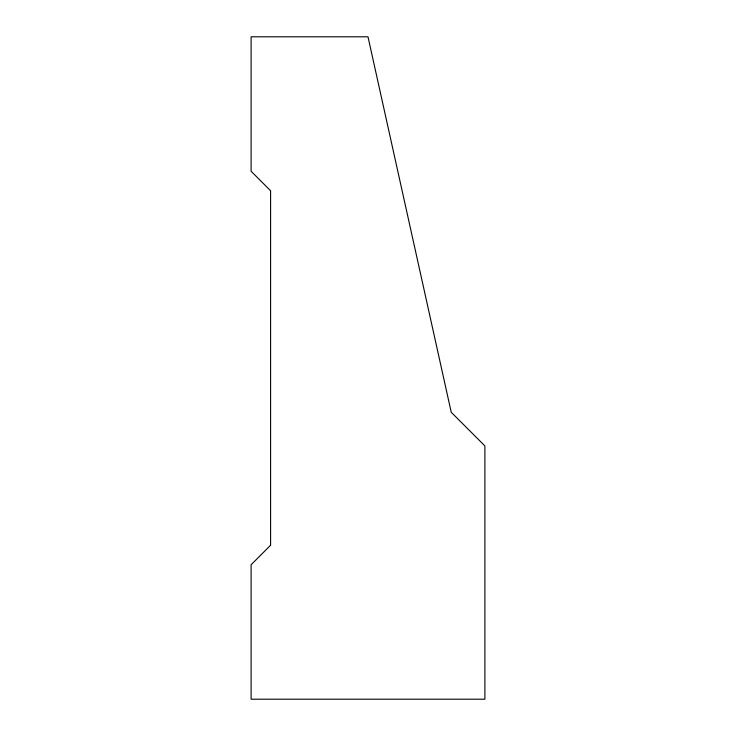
<?xml version="1.0" encoding="UTF-8"?>
<svg xmlns="http://www.w3.org/2000/svg" width="736" height="736" viewBox="0 0 736 736"><rect width="100%" height="100%" fill="white"/><g stroke="black" fill="none" stroke-linecap="round" stroke-linejoin="round"><path stroke-width="1.1" d="M270.59 545.247L251.105 564.733L251.105 699.2L484.895 699.2L484.895 445.933L451.242 412.28L368 36.8L251.105 36.8L251.105 171.267L270.59 190.753L270.59 545.247"/></g></svg>
